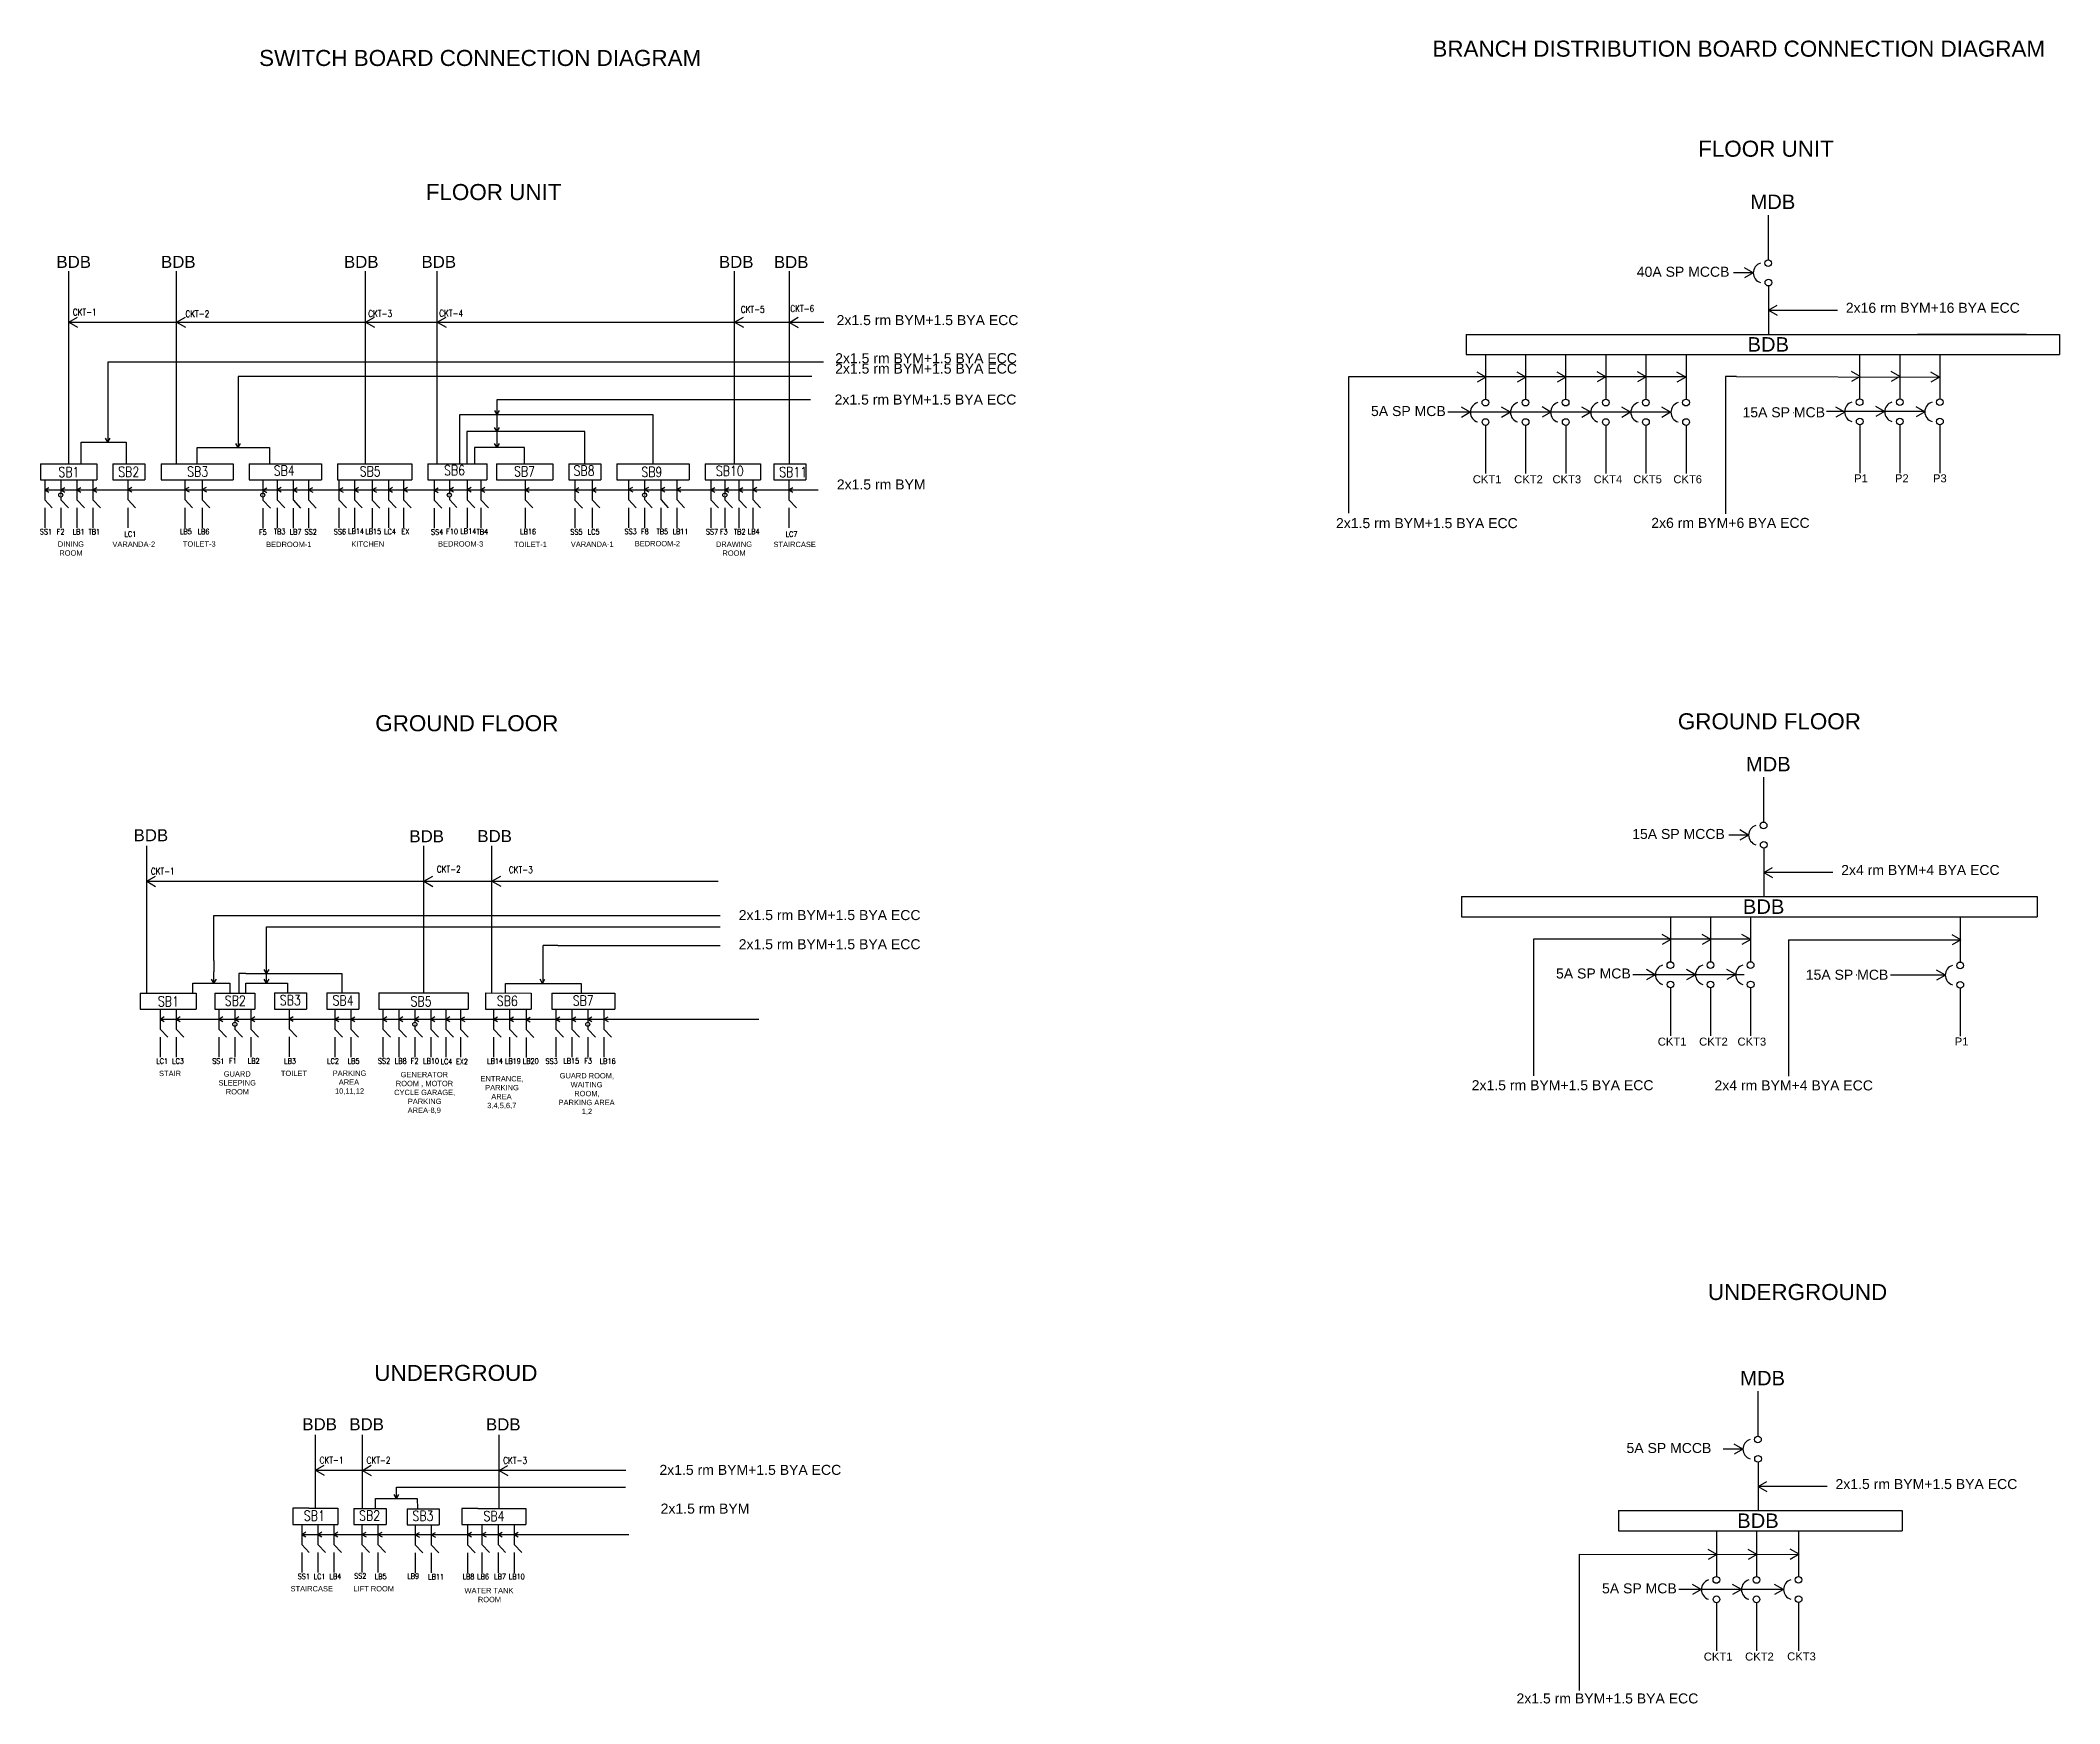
# Model space of a CAD drawing. Header units: inches. Extents: x 2973 to 9757, y 788 to 3278.
# Drawn here: x 2973 to 5993, y 788 to 3276 of the extents above; entities that cross this region are included whole.
import ezdxf

# ---------------------------------------------------------------- set-up
doc = ezdxf.new("R2010")
doc.units = ezdxf.units.IN
doc.header["$MEASUREMENT"] = 0
doc.layers.add('TEXT', color=7, linetype='Continuous')
doc.styles.add('Annotative', font='arial.ttf')
doc.styles.get("Standard").update_dxf_attribs({"font": 'simplex.shx', "width": 0.8, "height": 24})

# ---------------------------------------------------------------- blocks, each defined once
blk = doc.blocks.new('BZDB')
for p, q in [((0, 30), (0, 0)), ((0, 15), (6.1, 18.5)), ((0, 15), (6.1, 11.4)), ((0, 0), (11.4, -12)), ((0, -12), (0, -42))]:
    blk.add_line(p, q)
blk = doc.blocks.new('FDGG')
for p, q in [((0, -167), (0, 53.1)), ((0, 0), (13.1, 7.6)), ((0, 0), (13.1, -7.6))]:
    blk.add_line(p, q)
at = {"insert": (-21.8, 76.4), "char_height": 18, "attachment_point": 1, "style": 'Annotative'}
blk.add_mtext_dynamic_manual_height_columns('BDB', width=51.09, gutter_width=75, heights=[0], dxfattribs=at)
blk = doc.blocks.new('Fsg')
for p, q in [((0, -211.6), (0, 76.4)), ((0, 0), (13.1, 7.6)), ((0, 0), (13.1, -7.6))]:
    blk.add_line(p, q)
at = {"insert": (-18.4, 99.2), "char_height": 18, "attachment_point": 1, "style": 'Annotative'}
blk.add_mtext_dynamic_manual_height_columns('BDB', width=51.09, gutter_width=75, heights=[0], dxfattribs=at)
at = {"insert": (6.1, 20), "char_height": 10, "attachment_point": 1}
blk.add_mtext_dynamic_manual_height_columns('CKT-1', width=56.251, gutter_width=50, heights=[0], dxfattribs=at)
blk = doc.blocks.new('gs')
for p, q in [((0, -211.6), (0, 76.4)), ((0, 0), (13.1, 7.6)), ((0, 0), (13.1, -7.6))]:
    blk.add_line(p, q)
at = {"insert": (-23.4, 99.2), "char_height": 18, "attachment_point": 1, "style": 'Annotative'}
blk.add_mtext_dynamic_manual_height_columns('BDB', width=51.09, gutter_width=75, heights=[0], dxfattribs=at)
blk = doc.blocks.new('RG')
for p, q in [((0, 30), (0, 0)), ((0, 15.1), (6.1, 18.7)), ((0, 15.1), (6.1, 11.6)), ((0, 0), (11.4, -12)), ((0, -12), (0, -42))]:
    blk.add_line(p, q)
blk = doc.blocks.new('regulator')
blk.add_circle((0, 5), 4.98)
at = {"style": 'Annotative'}
blk.add_text('R', height=5.11, dxfattribs=at).set_placement((-2.3, 2.5))

msp = doc.modelspace()

# ---------------------------------------------------------------- linework, layer by layer
for p, q in [((5557.1, 3014.4), (5557.1, 2947.4)), ((3459.4, 2642.6), (3459.4, 2930.6)), ((3566.6, 2642.6), (3566.6, 2930.6)), ((5534.6, 2928), (5521.5, 2935.6)), ((5534.7, 2927.9), (5505.3, 2927.9)), ((5534.6, 2928), (5521.5, 2920.5)), ((5557.3, 2908.4), (5557.3, 2836.4)), ((5557.3, 2872.2), (5570.3, 2879.7)), ((5557.3, 2872.4), (5660.5, 2872.4)), ((5557.3, 2872.2), (5570.3, 2864.6)), ((3015.4, 2854.2), (4144.8, 2854.2)), ((3459.4, 2854.2), (3472.5, 2861.7)), ((3459.4, 2854.2), (3472.5, 2846.6)), ((3566.6, 2854.2), (3579.7, 2861.7)), ((3566.6, 2854.2), (3579.7, 2846.6)), ((5105.5, 2835.9), (5943.5, 2835.9)), ((5105.5, 2835.9), (5105.5, 2805.9)), ((5943.5, 2835.9), (5780.3, 2835.9)), ((5780.3, 2835.9), (5992.9, 2835.9)), ((5992.9, 2835.9), (5992.9, 2805.9)), ((3082.3, 2794.4), (3073.9, 2794.4)), ((3073.9, 2794.4), (3073.9, 2674.6)), ((4144.1, 2794.4), (3082.3, 2794.4)), ((5105.5, 2805.9), (5942.2, 2805.9)), ((5105.5, 2805.9), (5111.5, 2805.9)), ((5134.9, 2772.1), (5121.9, 2779.6)), ((5134.1, 2805.9), (5134.1, 2738.9)), ((5194.8, 2772.1), (5181.7, 2779.6)), ((5194.1, 2805.9), (5194.1, 2738.9)), ((5254.3, 2772.1), (5241.2, 2779.6)), ((5254.1, 2805.9), (5254.1, 2738.9)), ((5314.1, 2772.5), (5301, 2780.1)), ((5314.1, 2805.9), (5314.1, 2738.9)), ((5374.5, 2772.5), (5361.4, 2780.1)), ((5374.1, 2805.9), (5374.1, 2738.9)), ((5433.6, 2772.1), (5420.6, 2779.7)), ((5434.1, 2805.9), (5434.1, 2738.9)), ((5694.7, 2772.8), (5681.6, 2780.4)), ((5693.8, 2806.6), (5693.8, 2739.6)), ((5753.8, 2772.8), (5740.7, 2780.4)), ((5753.8, 2806.6), (5753.8, 2739.6)), ((5813.2, 2772.1), (5800.1, 2779.6)), ((5813.8, 2806.6), (5813.8, 2739.6)), ((5942.2, 2805.9), (5992.9, 2805.9)), ((4126.7, 2773.2), (3268.7, 2773.2)), ((3268.7, 2773.2), (3268.7, 2666.6)), ((5434.1, 2772.4), (4929.1, 2772.4)), ((4929.1, 2772.4), (4929.1, 2568.4)), ((5134.9, 2772.1), (5121.9, 2764.5)), ((5194.8, 2772.1), (5181.7, 2764.5)), ((5254.3, 2772.1), (5241.2, 2764.5)), ((5314.1, 2772.5), (5301, 2765)), ((5374.5, 2772.5), (5361.4, 2765)), ((5433.6, 2772.1), (5420.6, 2764.6)), ((5509.4, 2773.1), (5493, 2773.1)), ((5493, 2773.1), (5493, 2771.8)), ((5493, 2771.8), (5493, 2567.8)), ((5509.4, 2773.1), (5813.2, 2772.1)), ((5694.7, 2772.8), (5681.6, 2765.3)), ((5753.8, 2772.8), (5740.7, 2765.3)), ((5813.2, 2772.1), (5800.1, 2764.5)), ((3656.2, 2715.9), (3652.6, 2722)), ((3656.2, 2714.6), (3656.2, 2738.6)), ((3656.2, 2738.6), (4103.7, 2738.6)), ((3656.2, 2715.9), (3659.7, 2722)), ((4103.7, 2738.6), (4124.9, 2738.6)), ((5411.6, 2719.4), (5078, 2719.4)), ((5111.3, 2719.4), (5098.2, 2727)), ((5111.3, 2719.4), (5098.2, 2711.9)), ((5171.4, 2719.4), (5158.4, 2727)), ((5171.4, 2719.4), (5158.4, 2711.9)), ((5231.9, 2719.8), (5218.8, 2727.4)), ((5231.9, 2719.8), (5218.8, 2712.3)), ((5291.6, 2719.5), (5278.5, 2727.1)), ((5291.6, 2719.5), (5278.5, 2711.9)), ((5351.3, 2719.5), (5338.2, 2727.1)), ((5351.3, 2719.5), (5338.2, 2711.9)), ((5411, 2719.5), (5397.9, 2727.1)), ((5411, 2719.5), (5397.9, 2711.9)), ((5534.9, 2719.2), (5534.3, 2718.8)), ((5594.8, 2718.8), (5594.2, 2718.8)), ((5790.8, 2720.4), (5644.4, 2720.4)), ((5671.5, 2719.8), (5658.4, 2727.3)), ((5671.5, 2719.8), (5658.4, 2712.2)), ((5671.7, 2720), (5671.1, 2720)), ((5731.2, 2720.6), (5718.1, 2728.1)), ((5731.2, 2720.6), (5718.1, 2713)), ((5731.4, 2720.8), (5730.7, 2720.8)), ((5791.2, 2720.2), (5778.1, 2727.7)), ((5791.2, 2720.2), (5778.1, 2712.6)), ((5791.4, 2720.4), (5790.8, 2720.4)), ((3600.3, 2642.6), (3600.3, 2715.9)), ((3600.3, 2715.9), (3888.8, 2715.9)), ((3787.2, 2690.6), (3610.7, 2690.6)), ((3610.7, 2690.6), (3610.7, 2642.6)), ((3655.9, 2690.6), (3652.3, 2696.7)), ((3655.9, 2690.6), (3659.4, 2696.7)), ((3656.2, 2690.6), (3656.2, 2714.6)), ((3656.2, 2666.6), (3656.2, 2690.6)), ((3787.2, 2642.6), (3787.2, 2690.6)), ((3888.8, 2715.9), (3888.8, 2642.6)), ((5134.2, 2699.9), (5134.2, 2627.9)), ((5194.2, 2699.9), (5194.2, 2627.9)), ((5254.2, 2699.9), (5254.2, 2627.9)), ((5314.2, 2699.9), (5314.2, 2627.9)), ((5374.2, 2699.9), (5374.2, 2627.9)), ((5434.2, 2699.9), (5434.2, 2627.9)), ((5693.9, 2700.6), (5693.9, 2628.6)), ((5753.9, 2700.6), (5753.9, 2628.6)), ((5813.9, 2700.6), (5813.9, 2628.6)), ((3034.1, 2642.6), (3034.1, 2674.6)), ((3034.1, 2674.6), (3101.2, 2674.6)), ((3074, 2674.6), (3070.4, 2680.8)), ((3074, 2674.6), (3077.5, 2680.8)), ((3101.2, 2674.6), (3101.2, 2674.6)), ((3101.2, 2674.6), (3101.2, 2642.6)), ((3207.4, 2642.6), (3207.4, 2666.6)), ((3207.4, 2666.6), (3303, 2666.6)), ((3268.7, 2666.6), (3265.2, 2672.7)), ((3268.7, 2666.6), (3272.3, 2672.7)), ((3303, 2666.6), (3315.6, 2666.6)), ((3315.6, 2666.6), (3315.6, 2642.6)), ((3697.2, 2666.6), (3622.2, 2666.6)), ((3622.2, 2666.6), (3622.2, 2642.6)), ((3655.9, 2666.6), (3652.3, 2672.7)), ((3655.9, 2666.6), (3659.4, 2672.7)), ((3697.2, 2642.6), (3697.2, 2666.6)), ((2973.4, 2642.6), (3057.4, 2642.6)), ((2973.4, 2642.6), (2973.4, 2618.6)), ((3057.4, 2642.6), (3057.4, 2618.6)), ((3081.4, 2642.6), (3129.4, 2642.6)), ((3081.4, 2642.6), (3081.4, 2618.6)), ((3129.4, 2642.6), (3129.4, 2618.6)), ((3153.4, 2642.6), (3261.4, 2642.6)), ((3153.4, 2642.6), (3153.4, 2618.6)), ((3261.4, 2642.6), (3261.4, 2618.6)), ((3285.4, 2642.6), (3393.4, 2642.6)), ((3285.4, 2642.6), (3285.4, 2618.6)), ((3393.4, 2642.6), (3393.4, 2618.6)), ((3417.4, 2642.6), (3501.4, 2642.6)), ((3417.4, 2642.6), (3417.4, 2618.6)), ((3501.4, 2642.6), (3528.3, 2642.6)), ((3528.3, 2642.6), (3528.3, 2618.6)), ((3552.3, 2642.6), (3600.3, 2642.6)), ((3552.3, 2642.6), (3552.3, 2618.6)), ((3600.3, 2642.6), (3641, 2642.6)), ((3640.9, 2642.6), (3640.9, 2618.6)), ((3655.2, 2642.6), (3739.2, 2642.6)), ((3655.2, 2642.6), (3655.2, 2618.6)), ((3739.2, 2642.6), (3739.2, 2618.6)), ((3763.2, 2642.6), (3811.2, 2642.6)), ((3763.2, 2642.6), (3763.2, 2618.6)), ((3811.2, 2642.6), (3811.2, 2618.6)), ((3835.2, 2642.6), (3943.2, 2642.6)), ((3835.2, 2642.6), (3835.2, 2618.6)), ((3943.2, 2642.6), (3943.2, 2618.6)), ((3967.2, 2642.6), (4050.1, 2642.6)), ((3967.2, 2642.6), (3967.2, 2618.6)), ((4050.1, 2642.6), (4050.1, 2618.6)), ((4070, 2642.3), (4118, 2642.3)), ((4070, 2642.3), (4070, 2618.3)), ((4118, 2642.3), (4118, 2618.3)), ((2973.4, 2618.6), (3057.4, 2618.6)), ((2979.4, 2618.6), (2979.4, 2588.6)), ((2979.4, 2603.7), (2985.5, 2607.2)), ((2979.4, 2603.7), (2985.5, 2600.2)), ((2979.4, 2603.7), (4136.1, 2603.7)), ((3003.4, 2618.6), (3003.4, 2598.7)), ((3003.4, 2603.7), (3009.5, 2607.2)), ((3003.4, 2603.7), (3009.5, 2600.2)), ((3027.4, 2618.6), (3027.4, 2588.6)), ((3027.4, 2603.7), (3033.5, 2607.2)), ((3027.4, 2603.7), (3033.5, 2600.2)), ((3051.4, 2618.6), (3051.4, 2588.6)), ((3051.4, 2603.7), (3057.5, 2607.2)), ((3051.4, 2603.7), (3057.5, 2600.2)), ((3081.4, 2618.6), (3129.4, 2618.6)), ((3103.6, 2618.7), (3103.6, 2588.7)), ((3103.6, 2603.9), (3109.7, 2607.5)), ((3103.6, 2603.9), (3109.7, 2600.4)), ((3153.4, 2618.6), (3261.4, 2618.6)), ((3189.2, 2618.8), (3189.2, 2588.8)), ((3189.2, 2604), (3195.3, 2607.5)), ((3189.2, 2604), (3195.3, 2600.4)), ((3215, 2618.7), (3215, 2588.7)), ((3215, 2603.9), (3221.2, 2607.4)), ((3215, 2603.9), (3221.2, 2600.3)), ((3285.4, 2618.6), (3393.4, 2618.6)), ((3305.6, 2617.9), (3305.6, 2598.7)), ((3305.6, 2603), (3311.7, 2606.6)), ((3305.6, 2603), (3311.7, 2599.5)), ((3327.1, 2618.7), (3327.1, 2588.7)), ((3327.1, 2603.8), (3333.2, 2607.4)), ((3327.1, 2603.8), (3333.2, 2600.3)), ((3350.8, 2618.3), (3350.8, 2588.3)), ((3350.8, 2603.4), (3357, 2606.9)), ((3350.8, 2603.4), (3357, 2599.8)), ((3374, 2618.3), (3374, 2588.3)), ((3374, 2603.4), (3380.2, 2607)), ((3374, 2603.4), (3380.2, 2599.9)), ((3417.4, 2618.6), (3501.4, 2618.6)), ((3419.4, 2618.6), (3419.4, 2588.6)), ((3419.4, 2603.7), (3425.6, 2607.2)), ((3419.4, 2603.7), (3425.6, 2600.2)), ((3501.4, 2618.6), (3528.3, 2618.6)), ((3552.3, 2618.6), (3600.3, 2618.6)), ((3561.8, 2618.1), (3561.8, 2588.1)), ((3561.8, 2603.1), (3568, 2606.6)), ((3561.8, 2603.1), (3568, 2599.5)), ((3584.6, 2619.1), (3584.6, 2598.7)), ((3584.6, 2604), (3590.7, 2607.6)), ((3584.6, 2604), (3590.7, 2600.5)), ((3600.3, 2618.6), (3640.9, 2618.6)), ((3611.3, 2618.7), (3611.3, 2588.7)), ((3611.3, 2603.9), (3617.4, 2607.4)), ((3611.3, 2603.9), (3617.4, 2600.3)), ((3631.8, 2618.5), (3631.8, 2588.5)), ((3631.8, 2603.7), (3637.9, 2607.3)), ((3631.8, 2603.7), (3637.9, 2600.2)), ((3655.2, 2618.6), (3739.2, 2618.6)), ((3697.9, 2618.7), (3697.9, 2588.7)), ((3697.9, 2603.7), (3704, 2607.2)), ((3697.9, 2603.7), (3704, 2600.2)), ((3763.2, 2618.6), (3811.2, 2618.6)), ((3772.3, 2618.2), (3772.3, 2588.2)), ((3772.3, 2603.2), (3778.5, 2606.8)), ((3772.3, 2603.2), (3778.5, 2599.7)), ((3798.3, 2618.4), (3798.3, 2588.4)), ((3798.3, 2603.4), (3804.4, 2606.9)), ((3798.3, 2603.4), (3804.4, 2599.8)), ((3835.2, 2618.6), (3943.2, 2618.6)), ((3852.7, 2618.8), (3852.7, 2588.8)), ((3852.7, 2603.8), (3858.9, 2607.4)), ((3852.7, 2603.8), (3858.9, 2600.3)), ((3876.7, 2618.8), (3876.7, 2598.7)), ((3876.7, 2603.8), (3882.9, 2607.4)), ((3876.7, 2603.8), (3882.9, 2600.3)), ((3900.7, 2618.8), (3900.7, 2588.8)), ((3900.7, 2603.8), (3906.9, 2607.4)), ((3900.7, 2603.8), (3906.9, 2600.3)), ((3924.7, 2618.8), (3924.7, 2588.8)), ((3924.7, 2603.8), (3930.9, 2607.4)), ((3924.7, 2603.8), (3930.9, 2600.3)), ((3967.2, 2618.6), (4050.1, 2618.6)), ((3975.7, 2618.6), (3975.7, 2588.6)), ((3975.7, 2603.5), (3981.8, 2607.1)), ((3975.7, 2603.5), (3981.8, 2600)), ((3996.6, 2618.6), (3996.6, 2598.7)), ((3996.6, 2603.6), (4002.7, 2607.2)), ((3996.6, 2603.6), (4002.7, 2600.1)), ((4017.6, 2618.6), (4017.6, 2588.6)), ((4017.6, 2603.6), (4023.7, 2607.2)), ((4017.6, 2603.6), (4023.7, 2600.1)), ((4038.4, 2618.8), (4038.4, 2588.8)), ((4038.4, 2603.8), (4044.6, 2607.4)), ((4038.4, 2603.8), (4044.6, 2600.3)), ((4070, 2618.3), (4118, 2618.3)), ((4092.2, 2618.5), (4092.2, 2588.5)), ((4092.2, 2603.7), (4098.3, 2607.2)), ((4092.2, 2603.7), (4098.3, 2600.1)), ((2979.4, 2588.6), (2990.8, 2576.6)), ((2979.4, 2576.6), (2979.4, 2546.6)), ((3003.4, 2592.7), (3003.4, 2588.6)), ((3003.4, 2588.6), (3014.8, 2576.6)), ((3003.4, 2576.6), (3003.4, 2546.6)), ((3027.4, 2588.6), (3038.8, 2576.6)), ((3027.4, 2576.6), (3027.4, 2546.6)), ((3051.4, 2588.6), (3062.8, 2576.6)), ((3051.4, 2576.6), (3051.4, 2546.6)), ((3103.6, 2588.8), (3115, 2576.8)), ((3103.6, 2576.8), (3103.6, 2546.8)), ((3189.2, 2588.8), (3200.6, 2576.8)), ((3189.2, 2576.8), (3189.2, 2546.8)), ((3215, 2588.7), (3226.5, 2576.7)), ((3215, 2576.7), (3215, 2546.7)), ((3305.6, 2592.7), (3305.6, 2587.9)), ((3305.6, 2587.9), (3317, 2575.9)), ((3305.6, 2575.9), (3305.6, 2545.9)), ((3327.1, 2588.7), (3338.5, 2576.7)), ((3327.1, 2576.7), (3327.1, 2546.7)), ((3350.8, 2588.3), (3362.2, 2576.3)), ((3350.8, 2576.3), (3350.8, 2546.3)), ((3374, 2588.3), (3385.5, 2576.3)), ((3374, 2576.3), (3374, 2546.3)), ((3419.4, 2588.6), (3430.9, 2576.6)), ((3419.4, 2576.6), (3419.4, 2546.6)), ((3561.8, 2588.1), (3573.3, 2576.1)), ((3561.8, 2576.1), (3561.8, 2546.1)), ((3584.6, 2592.7), (3584.6, 2589.1)), ((3584.6, 2589.1), (3596, 2577.1)), ((3584.6, 2577.1), (3584.6, 2547.1)), ((3611.3, 2588.7), (3622.7, 2576.7)), ((3611.3, 2576.7), (3611.3, 2546.7)), ((3631.8, 2588.6), (3643.2, 2576.6)), ((3631.8, 2576.6), (3631.8, 2546.6)), ((3697.9, 2588.7), (3709.3, 2576.7)), ((3697.9, 2576.7), (3697.9, 2546.7)), ((3772.3, 2588.2), (3783.7, 2576.2)), ((3772.3, 2576.2), (3772.3, 2546.2)), ((3798.3, 2588.4), (3809.7, 2576.4)), ((3798.3, 2576.4), (3798.3, 2546.4)), ((3852.7, 2588.8), (3864.1, 2576.8)), ((3852.7, 2576.8), (3852.7, 2546.8)), ((3876.7, 2592.7), (3876.7, 2588.8)), ((3876.7, 2588.8), (3888.1, 2576.8)), ((3876.7, 2576.8), (3876.7, 2546.8)), ((3900.7, 2588.8), (3912.1, 2576.8)), ((3900.7, 2576.8), (3900.7, 2546.8)), ((3924.7, 2588.8), (3936.1, 2576.8)), ((3924.7, 2576.8), (3924.7, 2546.8)), ((3975.7, 2588.6), (3987.1, 2576.6)), ((3975.7, 2576.6), (3975.7, 2546.6)), ((3996.6, 2592.7), (3996.6, 2588.6)), ((3996.6, 2588.6), (4008, 2576.6)), ((3996.6, 2576.6), (3996.6, 2546.6)), ((4017.6, 2588.6), (4029, 2576.6)), ((4017.6, 2576.6), (4017.6, 2546.6)), ((4038.4, 2588.8), (4049.8, 2576.8)), ((4038.4, 2576.8), (4038.4, 2546.8)), ((4092.2, 2588.5), (4103.6, 2576.5)), ((4092.2, 2576.5), (4092.2, 2546.5)), ((5550.2, 2173.7), (5550.2, 2106.7)), ((5527.7, 2087.2), (5498.4, 2087.2)), ((5527.6, 2087.3), (5514.5, 2094.9)), ((5527.6, 2087.3), (5514.5, 2079.7)), ((3132.1, 1851), (3132.1, 2071.2)), ((5550.3, 2067.7), (5550.3, 1995.7)), ((3132.1, 2018.1), (3145.2, 2025.6)), ((5550.3, 2031.5), (5563.4, 2039)), ((5550.3, 2031.7), (5653.6, 2031.7)), ((5550.3, 2031.5), (5563.4, 2023.9)), ((3132.1, 2018.1), (3145.2, 2010.5)), ((3132.1, 2018.1), (3986.5, 2018.1)), ((5098.5, 1995.2), (5936.5, 1995.2)), ((5098.5, 1995.2), (5098.5, 1965.2)), ((5936.5, 1995.2), (5959.2, 1995.2)), ((5959.2, 1995.2), (5959.2, 1965.2)), ((3232.5, 1899.9), (3232.5, 1966.8)), ((3232.5, 1966.8), (3989.6, 1966.8)), ((5098.5, 1965.2), (5959.2, 1965.2)), ((5098.5, 1965.2), (5104.5, 1965.2)), ((5410.7, 1964.9), (5410.7, 1897.9)), ((5470.7, 1964.9), (5470.7, 1897.9)), ((5530.7, 1964.9), (5530.7, 1897.9)), ((5844.2, 1964.4), (5844.2, 1897.4)), ((3311.4, 1865.7), (3311.4, 1949.9)), ((3311.4, 1949.9), (3989.6, 1949.9)), ((5411.6, 1931.1), (5398.5, 1938.6)), ((5471.4, 1931.1), (5458.4, 1938.6)), ((5530.9, 1931.1), (5517.8, 1938.6)), ((5845.2, 1930.7), (5832.1, 1938.3)), ((3724.7, 1917.5), (3724.7, 1922.1)), ((3725, 1922.1), (3724.7, 1922.1)), ((3724.7, 1865.5), (3724.7, 1917.5)), ((3747, 1922.1), (3725, 1922.1)), ((3747, 1922.1), (3989.6, 1922.3)), ((5530.7, 1931.4), (5205.8, 1931.4)), ((5205.8, 1931.4), (5205.8, 1727.4)), ((5411.6, 1931.1), (5398.5, 1923.5)), ((5471.4, 1931.1), (5458.4, 1923.5)), ((5530.9, 1931.1), (5517.8, 1923.5)), ((5587.6, 1930.6), (5845.2, 1930.7)), ((5587.6, 1930.6), (5587.6, 1726.6)), ((5845.2, 1930.7), (5832.1, 1923.1)), ((3232.5, 1899.9), (3232.5, 1882.8)), ((3232.5, 1865.7), (3232.5, 1882.8)), ((3280, 1880.3), (3269.7, 1880.3)), ((3269.7, 1880.3), (3269.7, 1851)), ((3280, 1880.3), (3342.5, 1880.3)), ((3311.4, 1880.3), (3307.8, 1886.4)), ((3311.4, 1880.3), (3314.9, 1886.4)), ((3342.5, 1880.3), (3353, 1880.3)), ((3353, 1880.3), (3423.6, 1880.3)), ((3423.6, 1880.3), (3423.6, 1851.1)), ((5521.1, 1878.4), (5354.7, 1878.4)), ((5387.9, 1878.4), (5374.8, 1886)), ((5387.9, 1878.4), (5374.8, 1870.9)), ((5448.1, 1878.4), (5435, 1886)), ((5448.1, 1878.4), (5435, 1870.9)), ((5508.5, 1878.8), (5495.4, 1886.4)), ((5508.5, 1878.8), (5495.4, 1871.3)), ((5629.5, 1878), (5628.9, 1877.6)), ((5689.4, 1877.6), (5688.8, 1877.6)), ((5821.5, 1877.9), (5740, 1877.9)), ((5822, 1877.7), (5808.9, 1885.2)), ((5822, 1877.7), (5808.9, 1870.1)), ((5822.2, 1877.9), (5821.5, 1877.9)), ((3122.1, 1851), (3206.1, 1851)), ((3122.1, 1851), (3122.1, 1827)), ((3201.2, 1851), (3201.2, 1865.7)), ((3201.2, 1865.7), (3256.2, 1865.7)), ((3206.1, 1851), (3206.1, 1827)), ((3232.6, 1865.7), (3229.1, 1871.8)), ((3232.6, 1865.7), (3236.2, 1871.8)), ((3233.8, 1851), (3293.8, 1851)), ((3233.8, 1851), (3233.8, 1827)), ((3256.2, 1865.7), (3256.3, 1851)), ((3280, 1851), (3280, 1865.7)), ((3280, 1865.7), (3342.5, 1865.7)), ((3293.8, 1851), (3293.8, 1827)), ((3311.4, 1865.7), (3307.8, 1871.8)), ((3311.4, 1865.7), (3314.9, 1871.8)), ((3323.2, 1851.1), (3371.2, 1851.1)), ((3323.2, 1851.1), (3323.2, 1827.1)), ((3342.5, 1865.7), (3342.5, 1851)), ((3371.2, 1851.1), (3371.2, 1827.1)), ((3401.4, 1851.1), (3449.4, 1851.1)), ((3401.4, 1851.1), (3401.4, 1827.1)), ((3449.4, 1851.1), (3449.4, 1827.1)), ((3479, 1851.1), (3563, 1851.1)), ((3479, 1851.1), (3479, 1827.1)), ((3563, 1851.1), (3581.4, 1851.1)), ((3581.4, 1851.1), (3589.6, 1851.1)), ((3589.6, 1851.1), (3613, 1851.1)), ((3613, 1851.1), (3613, 1827.1)), ((3638.5, 1851.1), (3706.9, 1850.9)), ((3638.5, 1851.1), (3638.5, 1827.1)), ((3668.8, 1851.1), (3668.8, 1865.5)), ((3668.8, 1865.5), (3781.8, 1865.4)), ((3706.9, 1850.9), (3706.9, 1826.9)), ((3724.1, 1865.5), (3720.6, 1871.7)), ((3724.1, 1865.5), (3727.6, 1871.7)), ((3737.7, 1850.9), (3737.7, 1826.9)), ((3737.7, 1850.9), (3832, 1850.9)), ((3781.8, 1865.4), (3781.8, 1850.9)), ((3832, 1850.9), (3832, 1826.9)), ((5410.8, 1858.9), (5410.8, 1786.9)), ((5470.8, 1858.9), (5470.8, 1786.9)), ((5530.8, 1858.9), (5530.8, 1786.9)), ((5844.3, 1858.4), (5844.3, 1786.4)), ((3122.1, 1827), (3206.1, 1827)), ((3152.1, 1827), (3152.1, 1797)), ((3152.1, 1812.2), (3158.2, 1815.7)), ((3152.1, 1812.2), (3158.2, 1808.6)), ((3152.1, 1812.2), (4047.4, 1812.2)), ((3176.1, 1827), (3176.1, 1797)), ((3176.1, 1812.2), (3182.2, 1815.7)), ((3176.1, 1812.2), (3182.2, 1808.6)), ((3233.8, 1827), (3293.8, 1827)), ((3239.8, 1827), (3239.8, 1797)), ((3239.8, 1812.2), (3245.9, 1815.7)), ((3239.8, 1812.2), (3245.9, 1808.6)), ((3263.8, 1827), (3263.8, 1807.3)), ((3263.8, 1812.2), (3269.9, 1815.7)), ((3263.8, 1812.2), (3269.9, 1808.6)), ((3287.8, 1827), (3287.8, 1797)), ((3287.8, 1812.2), (3293.9, 1815.7)), ((3287.8, 1812.2), (3293.9, 1808.6)), ((3323.2, 1827.1), (3371.2, 1827.1)), ((3401.4, 1827.1), (3449.4, 1827.1)), ((3413.4, 1827.1), (3413.4, 1797.1)), ((3413.4, 1812), (3419.5, 1815.6)), ((3413.4, 1812), (3419.5, 1808.5)), ((3437.4, 1827.1), (3437.4, 1797.1)), ((3437.4, 1812), (3443.5, 1815.6)), ((3437.4, 1812), (3443.5, 1808.5)), ((3479, 1827.1), (3563, 1827.1)), ((3485, 1827.1), (3485, 1797.1)), ((3485, 1812.2), (3491.1, 1815.8)), ((3485, 1812.2), (3491.1, 1808.7)), ((3509, 1827.1), (3509, 1797.1)), ((3509, 1812.2), (3515.1, 1815.8)), ((3509, 1812.2), (3515.1, 1808.7)), ((3533, 1827.1), (3533, 1807.3)), ((3533, 1812.2), (3539.1, 1815.8)), ((3533, 1812.2), (3539.1, 1808.7)), ((3557, 1827.1), (3557, 1797.1)), ((3557, 1812.2), (3563.1, 1815.8)), ((3557, 1812.2), (3563.1, 1808.7)), ((3563, 1827.1), (3581.4, 1827.1)), ((3581.4, 1827.1), (3589.6, 1827.1)), ((3589.6, 1827.1), (3613, 1827.1)), ((3638.5, 1827.1), (3706.9, 1826.9)), ((3650.5, 1827.1), (3650.5, 1797.1)), ((3650.5, 1812), (3656.6, 1815.6)), ((3650.5, 1812), (3656.6, 1808.5)), ((3674.5, 1827.1), (3674.5, 1797.1)), ((3674.5, 1812), (3680.6, 1815.6)), ((3674.5, 1812), (3680.6, 1808.5)), ((3737.7, 1826.9), (3832, 1826.9)), ((3743.7, 1826.9), (3743.7, 1796.9)), ((3743.7, 1811.8), (3749.9, 1815.4)), ((3767.7, 1826.9), (3767.7, 1796.9)), ((3767.7, 1811.8), (3773.9, 1815.4)), ((3791.7, 1826.9), (3791.7, 1807.3)), ((3791.7, 1811.8), (3797.9, 1815.4)), ((3815.7, 1826.9), (3815.7, 1796.9)), ((3815.7, 1811.8), (3821.9, 1815.4)), ((3152.1, 1797), (3163.5, 1785)), ((3152.1, 1785), (3152.1, 1755)), ((3176.1, 1797), (3187.5, 1785)), ((3176.1, 1785), (3176.1, 1755)), ((3239.8, 1797), (3251.2, 1785)), ((3239.8, 1785), (3239.8, 1755)), ((3263.8, 1801.3), (3263.8, 1797)), ((3263.8, 1797), (3275.2, 1785)), ((3263.8, 1785), (3263.8, 1755)), ((3287.8, 1797), (3299.2, 1785)), ((3287.8, 1785), (3287.8, 1755)), ((3413.4, 1797.1), (3424.8, 1785.1)), ((3413.4, 1785.1), (3413.4, 1755.1)), ((3437.4, 1797.1), (3448.8, 1785.1)), ((3437.4, 1785.1), (3437.4, 1755.1)), ((3485, 1797.1), (3496.4, 1785.1)), ((3485, 1785.1), (3485, 1755.1)), ((3509, 1797.1), (3520.4, 1785.1)), ((3509, 1785.1), (3509, 1755.1)), ((3533, 1801.3), (3533, 1797.1)), ((3533, 1797.1), (3544.4, 1785.1)), ((3533, 1785.1), (3533, 1755.1)), ((3557, 1797.1), (3568.4, 1785.1)), ((3557, 1785.1), (3557, 1755.1)), ((3650.5, 1797.1), (3661.9, 1785.1)), ((3650.5, 1785.1), (3650.5, 1755.1)), ((3674.5, 1797.1), (3685.9, 1785.1)), ((3674.5, 1785.1), (3674.5, 1755.1)), ((3743.7, 1811.8), (3749.9, 1808.3)), ((3743.7, 1796.9), (3755.2, 1784.9)), ((3743.7, 1784.9), (3743.7, 1754.9)), ((3767.7, 1811.8), (3773.9, 1808.3)), ((3767.7, 1796.9), (3779.2, 1784.9)), ((3767.7, 1784.9), (3767.7, 1754.9)), ((3791.7, 1811.8), (3797.9, 1808.3)), ((3791.7, 1801.3), (3791.7, 1796.9)), ((3791.7, 1796.9), (3803.2, 1784.9)), ((3791.7, 1784.9), (3791.7, 1754.9)), ((3815.7, 1811.8), (3821.9, 1808.3)), ((3815.7, 1796.9), (3827.2, 1784.9)), ((3815.7, 1784.9), (3815.7, 1754.9)), ((5541.7, 1255.5), (5541.7, 1188.5)), ((3384.5, 1080.5), (3384.5, 1190.5)), ((3454.8, 1080.3), (3454.8, 1190.4)), ((3659, 1080.2), (3659, 1190.2)), ((5519.2, 1169), (5489.9, 1169)), ((5519.1, 1169.1), (5506, 1176.6)), ((5519.1, 1169.1), (5506, 1161.5)), ((5541.8, 1149.5), (5541.8, 1077.5)), ((3384.5, 1137.4), (3397.6, 1145)), ((3384.5, 1137.4), (3397.6, 1129.9)), ((3384.5, 1137.4), (3848.4, 1137.4)), ((3454.8, 1137.3), (3467.9, 1144.9)), ((3454.8, 1137.3), (3467.9, 1129.7)), ((3659, 1137.1), (3672.1, 1144.7)), ((3659, 1137.1), (3672.1, 1129.5)), ((5541.8, 1113.2), (5554.9, 1120.8)), ((3474.2, 1080.3), (3474.2, 1095)), ((3474.2, 1095), (3536.7, 1095)), ((3505.6, 1095), (3502.1, 1101.1)), ((3505.5, 1095), (3505.5, 1112.1)), ((3505.5, 1112.1), (3848.1, 1112.1)), ((3505.6, 1095), (3509.2, 1101.1)), ((3536.7, 1095), (3536.8, 1080.3)), ((5541.8, 1113.5), (5645.1, 1113.5)), ((5541.8, 1113.2), (5554.9, 1105.7)), ((3350.5, 1080.5), (3350.5, 1056.5)), ((3374.5, 1080.5), (3350.5, 1080.5)), ((3374.5, 1080.5), (3417.8, 1080.5)), ((3417.8, 1080.5), (3417.8, 1056.5)), ((3441.9, 1080.3), (3489.9, 1080.3)), ((3441.9, 1080.3), (3441.9, 1056.3)), ((3489.9, 1080.3), (3489.9, 1056.3)), ((3521.6, 1079.9), (3569.6, 1079.9)), ((3521.6, 1079.9), (3521.6, 1055.9)), ((3569.6, 1079.9), (3569.6, 1055.9)), ((3603.4, 1080.2), (3603.4, 1056.2)), ((3627.4, 1080.2), (3603.4, 1080.2)), ((3627.4, 1080.2), (3699.2, 1080.2)), ((3699.2, 1080.2), (3699.2, 1056.2)), ((5333.2, 1077), (5757.6, 1077)), ((5333.2, 1077), (5333.2, 1047)), ((5757.6, 1077), (5757.6, 1047)), ((3350.5, 1056.5), (3374.5, 1056.5)), ((3363.8, 1056.5), (3363.8, 1026.5)), ((3363.8, 1041.6), (3369.9, 1045.1)), ((3363.8, 1041.6), (3369.9, 1038)), ((3363.8, 1041.6), (3750.3, 1041.6)), ((3374.5, 1056.5), (3417.8, 1056.5)), ((3387.8, 1056.5), (3387.8, 1026.5)), ((3387.8, 1041.6), (3393.9, 1045.1)), ((3387.8, 1041.6), (3393.9, 1038)), ((3411.8, 1056.5), (3411.8, 1026.5)), ((3411.8, 1041.6), (3417.9, 1045.1)), ((3411.8, 1041.6), (3417.9, 1038)), ((3441.9, 1056.3), (3489.9, 1056.3)), ((3453.9, 1056.3), (3453.9, 1026.3)), ((3453.9, 1041.3), (3460.1, 1044.9)), ((3453.9, 1041.3), (3460.1, 1037.8)), ((3477.9, 1056.3), (3477.9, 1026.3)), ((3477.9, 1041.3), (3484.1, 1044.9)), ((3477.9, 1041.3), (3484.1, 1037.8)), ((3521.6, 1055.9), (3569.6, 1055.9)), ((3533.6, 1055.9), (3533.6, 1025.9)), ((3533.6, 1040.9), (3539.8, 1044.4)), ((3533.6, 1040.9), (3539.8, 1037.3)), ((3557.6, 1055.9), (3557.6, 1025.9)), ((3557.6, 1040.9), (3563.8, 1044.4)), ((3557.6, 1040.9), (3563.8, 1037.3)), ((3603.4, 1056.2), (3627.4, 1056.2)), ((3611.6, 1056.1), (3611.6, 1026.1)), ((3611.6, 1041.2), (3617.8, 1044.8)), ((3611.6, 1041.2), (3617.8, 1037.7)), ((3627.4, 1056.2), (3699.2, 1056.2)), ((3633.4, 1056.2), (3633.4, 1026.2)), ((3633.4, 1041.3), (3639.6, 1044.8)), ((3633.4, 1041.3), (3639.6, 1037.7)), ((3657.4, 1056.2), (3657.4, 1026.2)), ((3657.4, 1041.3), (3663.6, 1044.8)), ((3657.4, 1041.3), (3663.6, 1037.7)), ((3681.4, 1056.2), (3681.4, 1026.2)), ((3681.4, 1041.3), (3687.6, 1044.8)), ((3681.4, 1041.3), (3687.6, 1037.7)), ((3750.3, 1041.6), (3853.1, 1041.6)), ((5333.2, 1047), (5757.6, 1047)), ((5479.5, 1045.4), (5479.5, 978.4)), ((5539.5, 1045.4), (5539.5, 978.4)), ((5602.4, 1045.6), (5602.4, 978.6)), ((3363.8, 1026.5), (3375.2, 1014.5)), ((3363.8, 1014.5), (3363.8, 984.5)), ((3387.8, 1026.5), (3399.2, 1014.5)), ((3387.8, 1014.5), (3387.8, 984.5)), ((3411.8, 1026.5), (3423.2, 1014.5)), ((3411.8, 1014.5), (3411.8, 984.5)), ((3453.9, 1026.3), (3465.3, 1014.3)), ((3453.9, 1014.3), (3453.9, 984.3)), ((3477.9, 1026.3), (3489.3, 1014.3)), ((3477.9, 1014.3), (3477.9, 984.3)), ((3533.6, 1025.9), (3545, 1013.9)), ((3533.6, 1013.9), (3533.6, 983.9)), ((3557.6, 1025.9), (3569, 1013.9)), ((3557.6, 1013.9), (3557.6, 983.9)), ((3611.6, 1026.1), (3623, 1014.1)), ((3611.6, 1014.1), (3611.6, 984.1)), ((3633.4, 1026.2), (3644.8, 1014.2)), ((3633.4, 1014.2), (3633.4, 984.2)), ((3657.4, 1026.2), (3668.8, 1014.2)), ((3657.4, 1014.2), (3657.4, 984.2)), ((3681.4, 1026.2), (3692.8, 1014.2)), ((3681.4, 1014.2), (3681.4, 984.2)), ((5274.5, 1011.9), (5274.5, 807.9)), ((5274.5, 1011.9), (5602.4, 1011.3)), ((5480.4, 1011.6), (5467.3, 1019.1)), ((5480.4, 1011.6), (5467.3, 1004)), ((5540.2, 1011.6), (5527.1, 1019.1)), ((5540.2, 1011.6), (5527.1, 1004)), ((5603.2, 1011.8), (5590.1, 1019.3)), ((5603.2, 1011.8), (5590.1, 1004.2)), ((5456.7, 958.9), (5443.6, 966.5)), ((5516.9, 958.9), (5503.8, 966.5)), ((5579.8, 959.1), (5566.7, 966.7)), ((5579.9, 959.1), (5423.2, 959.1)), ((5456.7, 958.9), (5443.6, 951.4)), ((5479.6, 939.4), (5479.6, 867.4)), ((5516.9, 958.9), (5503.8, 951.4)), ((5539.6, 939.4), (5539.6, 867.4)), ((5579.8, 959.1), (5566.7, 951.6)), ((5602.5, 939.6), (5602.5, 867.6))]:
    msp.add_line(p, q)
for centre in [(5557.1, 2942.4), (5557.3, 2913.4), (5134.1, 2733.9), (5194.1, 2733.9), (5254.1, 2733.9), (5314.1, 2733.9), (5374.1, 2733.9), (5434.1, 2733.9), (5693.8, 2734.6), (5753.8, 2734.6), (5813.8, 2734.6), (5134.2, 2704.9), (5194.2, 2704.9), (5254.2, 2704.9), (5314.2, 2704.9), (5374.2, 2704.9), (5434.2, 2704.9), (5693.9, 2705.6), (5753.9, 2705.6), (5813.9, 2705.6), (5550.2, 2101.7), (5550.3, 2072.7), (5410.7, 1892.9), (5470.7, 1892.9), (5530.7, 1892.9), (5844.2, 1892.4), (5410.8, 1863.9), (5470.8, 1863.9), (5530.8, 1863.9), (5844.3, 1863.4), (5541.7, 1183.5), (5541.8, 1154.5), (5479.5, 973.4), (5539.5, 973.4), (5602.4, 973.6), (5479.6, 944.4), (5539.6, 944.4), (5602.5, 944.6)]:
    msp.add_circle(centre, 5)
for centre in [(5549.8, 2927.9), (5126.7, 2719.4), (5186.7, 2719.4), (5246.7, 2719.4), (5306.7, 2719.4), (5366.7, 2719.4), (5426.7, 2719.4), (5686.4, 2720.1), (5746.4, 2720.1), (5806.4, 2720.1), (5542.9, 2087.2), (5403.4, 1878.4), (5463.4, 1878.4), (5523.4, 1878.4), (5836.9, 1877.9), (5534.4, 1169), (5472.2, 958.9), (5532.2, 958.9), (5595.1, 959.1)]:
    msp.add_arc(centre, 15.1, 106.823, 253.177)

# ---------------------------------------------------------------- block references
for name, p in [('Fsg', (3015.4, 2854.2)), ('gs', (3176.8, 2854.2)), ('gs', (4011.2, 2854.2)), ('gs', (4093.4, 2853.9)), ('RG', (3442.7, 2588.6)), ('RG', (3469.4, 2588.2)), ('RG', (3493.6, 2588.6)), ('RG', (3515.9, 2588.7)), ('FDGG', (3546.7, 2018.1)), ('FDGG', (3648.3, 2018.3)), ('BZDB', (3344.9, 1797.4)), ('BZDB', (3579.2, 1797.2)), ('BZDB', (3601.5, 1796.9)), ('BZDB', (3699.6, 1796.5))]:
    msp.add_blockref(name, p)
at = {"xscale": 0.6026501903451051, "yscale": 0.6026501903451051, "zscale": 0.6026501903451051}
for p in [(3003.4, 2592.7), (3305.6, 2592.7), (3584.6, 2592.7), (3876.7, 2592.7), (3996.6, 2592.7), (3263.8, 1801.3), (3533, 1801.3), (3791.7, 1801.3)]:
    msp.add_blockref('regulator', p, dxfattribs=at)

# ---------------------------------------------------------------- texts
at = {"attachment_point": 1, "style": 'Annotative'}
for s, width, gutter_width, heights, insert, char_height in [('SWITCH BOARD CONNECTION DIAGRAM', 685.878, 120, [63.2], (3300.1, 3261.3), 24), ('BRANCH DISTRIBUTION BOARD CONNECTION DIAGRAM', 1006.509, 535.7, [39.2], (5054.8, 3275.2), 24), ('FLOOR UNIT', 426.515, 120, [0], (5452.2, 3125.6), 24), ('FLOOR UNIT', 426.515, 120, [0], (3549.3, 3060.8), 24), ('MDB', 51.09, 75, [11.5], (5530.5, 3045), 21.6), ('BDB', 51.09, 75, [0], (3427, 2953.4), 18), ('BDB', 51.09, 75, [0], (3543, 2953.4), 18), ('BDB', 51.09, 75, [11.5], (5526.1, 2831.8), 21.6), ('GROUND FLOOR', 426.515, 120, [0], (3473.8, 2266.5), 24), ('GROUND FLOOR', 426.515, 120, [0], (5421.9, 2269.4), 24), ('MDB', 51.09, 75, [11.5], (5523.6, 2204.2), 21.6), ('BDB', 51.09, 75, [0], (3112.4, 2096), 18), ('BDB', 51.09, 75, [11.5], (5519.2, 1991), 21.6), ('UNDERGROUND', 426.515, 120, [0], (5466.8, 1416), 24), ('UNDERGROUD', 426.515, 120, [0], (3472.4, 1295), 24), ('MDB', 51.09, 75, [11.5], (5515.1, 1286), 21.6), ('BDB', 51.09, 75, [0], (3364.8, 1215.3), 18), ('BDB', 51.09, 75, [0], (3435.1, 1215.2), 18), ('BDB', 51.09, 75, [0], (3639.4, 1215), 18), ('BDB', 51.09, 75, [11.5], (5510.7, 1072.8), 21.6)]:
    msp.add_mtext_dynamic_manual_height_columns(s, width=width, gutter_width=gutter_width, heights=heights, dxfattribs=dict(at, insert=insert, char_height=char_height))
at = {"color": 5, "attachment_point": 1, "style": 'Annotative'}
for s, width, heights, insert, char_height in [('40A SP MCCB', 276.439, [25.8], (5360.5, 2937.1), 15), ('2x16 rm BYM+16 BYA ECC', 293.016, [25.8], (5673.1, 2883.2), 15), ('2x1.5 rm BYM+1.5 BYA ECC', 293.016, [25.8], (4163.8, 2864.8), 15), ('2x1.5 rm BYM+1.5 BYA ECC', 276.439, [25.8], (4161.6, 2807.8), 15), ('2x1.5 rm BYM+1.5 BYA ECC', 278.39, [27.7], (4161.6, 2792.3), 15), ('2x1.5 rm BYM+1.5 BYA ECC', 283.265, [25.8], (4160.8, 2746), 15), ('5A SP MCB', 276.439, [25.8], (4963, 2728.8), 15), ('15A SP MCB', 276.439, [25.8], (5518.6, 2727), 15), ('2x1.5 rm BYM', 262.788, [25.8], (4164.1, 2619), 15), ('{\\C256;\\c0;CKT1}', 276.439, [25.8], (5115.2, 2625.3), 12), ('{\\C256;\\c0;CKT2}', 276.439, [25.8], (5177.1, 2625.3), 12), ('{\\C256;\\c0;CKT3}', 276.439, [25.8], (5234.4, 2625.3), 12), ('{\\C256;\\c0;CKT4}', 276.439, [25.8], (5295.9, 2625.3), 12), ('{\\C256;\\c0;CKT5}', 276.439, [25.8], (5355.2, 2625.3), 12), ('{\\C256;\\c0;CKT6}', 276.439, [25.8], (5415.2, 2625.3), 12), ('{\\C256;\\c0;P1}', 276.439, [25.8], (5685.6, 2626.7), 12), ('{\\C256;\\c0;P2}', 276.439, [25.8], (5746.6, 2626.7), 12), ('{\\C256;\\c0;P3}', 276.439, [25.8], (5803.5, 2626.7), 12), ('2x1.5 rm BYM+1.5 BYA ECC', 293.016, [25.8], (4910.6, 2561.2), 15), ('2x6 rm BYM+6 BYA ECC', 293.016, [25.8], (5382.1, 2561.6), 15), ('15A SP MCCB', 276.439, [25.8], (5353.6, 2096.4), 15), ('2x4 rm BYM+4 BYA ECC', 293.016, [25.8], (5666.2, 2042.5), 15), ('2x1.5 rm BYM+1.5 BYA ECC', 283.265, [25.8], (4017.4, 1975.1), 15), ('2x1.5 rm BYM+1.5 BYA ECC', 283.265, [25.8], (4017.4, 1931.5), 15), ('5A SP MCB', 276.439, [25.8], (5239.7, 1887.8), 15), ('15A SP MCB', 276.439, [25.8], (5613.2, 1885.9), 15), ('{\\C256;\\c0;CKT1}', 276.439, [25.8], (5391.9, 1784.4), 12), ('{\\C256;\\c0;CKT2}', 276.439, [25.8], (5453.7, 1784.4), 12), ('{\\C256;\\c0;CKT3}', 276.439, [25.8], (5511.1, 1784.4), 12), ('{\\C256;\\c0;P1}', 276.439, [25.8], (5836, 1784.6), 12), ('2x1.5 rm BYM+1.5 BYA ECC', 293.016, [25.8], (5113.6, 1720.7), 15), ('2x4 rm BYM+4 BYA ECC', 293.016, [25.8], (5476.7, 1720.4), 15), ('5A SP MCCB', 276.439, [25.8], (5345.1, 1178.2), 15), ('2x1.5 rm BYM+1.5 BYA ECC', 283.265, [25.8], (3898.8, 1145.5), 15), ('2x1.5 rm BYM+1.5 BYA ECC', 293.016, [25.8], (5657.7, 1124.3), 15), ('2x1.5 rm BYM', 262.788, [25.8], (3900.6, 1087.6), 15), ('5A SP MCB', 276.439, [25.8], (5308.5, 968.3), 15), ('{\\C256;\\c0;CKT1}', 276.439, [25.8], (5460.7, 864.8), 12), ('{\\C256;\\c0;CKT2}', 276.439, [25.8], (5522.5, 864.8), 12), ('{\\C256;\\c0;CKT3}', 276.439, [25.8], (5585.4, 865.1), 12), ('2x1.5 rm BYM+1.5 BYA ECC', 293.016, [25.8], (5180.6, 803.7), 15)]:
    msp.add_mtext_dynamic_manual_height_columns(s, width=width, gutter_width=75, heights=heights, dxfattribs=dict(at, insert=insert, char_height=char_height))
at = {"attachment_point": 1}
for s, width, gutter_width, insert, char_height in [('CKT-2', 56.251, 50, (3189.9, 2871.7), 10), ('CKT-3', 56.251, 50, (3463.3, 2872), 10), ('CKT-4', 56.251, 50, (3569.5, 2872.5), 10), ('CKT-5', 56.251, 50, (4020.5, 2878.3), 10), ('CKT-6', 56.251, 50, (4094.6, 2879.5), 10), ('SB1', 43.53, 75, (3000, 2637.6), 15), ('SB2', 43.53, 75, (3089.4, 2637.9), 15), ('SB3', 43.53, 75, (3192.5, 2638.3), 15), ('SB4', 43.53, 75, (3321.9, 2639.8), 15), (' SB5', 43.53, 75, (3442.3, 2638.6), 15), ('\\pi8.46963; SB6', 58.654, 75, (3560, 2640.3), 15), ('SB7', 43.53, 75, (3681.3, 2638.6), 15), ('SB8', 43.53, 75, (3770.4, 2639.7), 15), ('SB9', 43.53, 75, (3871.8, 2637.7), 15), ('\\pi12.68194;SB10', 65.935, 75, (3970.5, 2639.3), 15), ('SB11', 43.53, 75, (4078, 2637.6), 15), ('SS1', 30.275, 40, (2972.2, 2544.9), 8), ('F2', 30.275, 40, (2997.5, 2544.9), 8), ('LB1', 30.275, 40, (3021.3, 2544.9), 8), ('TB1', 30.275, 40, (3044.9, 2544.9), 8), ('LC1', 30.275, 40, (3098.8, 2541.4), 8), ('LB5', 30.275, 40, (3181.8, 2545.1), 8), ('LB6', 30.275, 40, (3208.1, 2545), 8), ('F5', 30.275, 40, (3300, 2544.2), 8), ('TB3', 30.275, 40, (3322.1, 2545), 8), ('LB7', 30.275, 40, (3345.8, 2544.5), 8), ('SS2', 30.275, 40, (3368.1, 2544.6), 8), ('SS6', 30.275, 40, (3411.8, 2544.9), 8), ('LB14', 30.275, 40, (3433.2, 2545.7), 8), ('LB15', 30.275, 40, (3458.9, 2545.4), 8), ('LC4', 30.275, 40, (3487, 2545), 8), (' EX', 30.275, 40, (3508.1, 2545.3), 8), ('SS4', 30.275, 40, (3557.2, 2544.4), 8), ('F10', 30.275, 40, (3579.8, 2545.3), 8), ('LB14', 30.275, 40, (3601.1, 2545.6), 8), ('TB4', 30.275, 40, (3625.2, 2544.8), 8), ('LB16', 30.275, 40, (3690.5, 2545), 8), ('SS5', 30.275, 40, (3765.6, 2544.5), 8), ('LC5', 30.275, 40, (3791.5, 2544.7), 8), ('SS3', 30.275, 40, (3846.6, 2545.1), 8), ('F8', 30.275, 40, (3871.1, 2545.1), 8), ('TB5', 30.275, 40, (3894.4, 2545.1), 8), ('LB11', 30.275, 40, (3918.5, 2545.1), 8), ('SS7', 30.275, 40, (3968.3, 2544.9), 8), ('F3', 30.275, 40, (3989.2, 2544.9), 8), ('TB2', 30.275, 40, (4010.2, 2544.9), 8), ('LB4', 30.275, 40, (4031, 2545.1), 8), ('LC7', 30.275, 40, (4087.4, 2541.1), 8), ('CKT-1', 56.251, 50, (3138.2, 2038.1), 10), ('CKT-2', 56.251, 50, (3565.9, 2041.2), 10), ('CKT-3', 56.251, 50, (3673.7, 2040.4), 10), ('SB1', 43.53, 75, (3148.7, 1846.1), 15), ('SB2', 43.53, 75, (3248.8, 1847.1), 15), ('SB3', 43.53, 75, (3331, 1847.9), 15), ('SB4', 43.53, 75, (3410, 1847.5), 15), ('SB5', 43.53, 75, (3526.6, 1846.1), 15), ('SB6', 43.53, 75, (3655.6, 1846.7), 15), ('SB7', 43.53, 75, (3769, 1847.2), 15), ('LC1', 30.275, 40, (3146.2, 1753.3), 8), ('LC3', 30.275, 40, (3170, 1753.3), 8), ('SS1', 30.275, 40, (3230, 1753.3), 8), ('F1', 30.275, 40, (3255, 1753.6), 8), ('LB2', 30.275, 40, (3283.2, 1753.5), 8), ('LB3', 30.275, 40, (3337.6, 1753.3), 8), ('LC2', 30.275, 40, (3401.9, 1753.3), 8), ('LB5', 30.275, 40, (3432.6, 1753.3), 8), ('SS2', 30.275, 40, (3477.8, 1753.4), 8), ('LB8', 30.275, 40, (3503.1, 1753.4), 8), ('F2', 30.275, 40, (3526.9, 1753.4), 8), ('LB10', 30.275, 40, (3545.4, 1753.4), 8), ('LC4', 30.275, 40, (3571.5, 1752.6), 8), ('EX2', 30.275, 40, (3594.4, 1752.5), 8), ('LB14', 30.275, 40, (3641.1, 1753.3), 8), ('LB19', 30.275, 40, (3667.7, 1753.3), 8), ('LB20', 30.275, 40, (3694.5, 1753.3), 8), ('SS3', 30.275, 40, (3728.4, 1753.1), 8), ('LB15', 30.275, 40, (3755, 1753.5), 8), ('F3', 30.275, 40, (3786.4, 1753.5), 8), ('LB16', 30.275, 40, (3809.5, 1753.1), 8), ('CKT-1', 56.251, 50, (3390.6, 1157.5), 10), ('CKT-2', 56.251, 50, (3460.9, 1157.3), 10), ('CKT-3', 56.251, 50, (3665.2, 1157.2), 10), ('SB1', 43.53, 75, (3367, 1077), 15), ('SB2', 43.53, 75, (3449.7, 1077.2), 15), ('SB3', 43.53, 75, (3529.4, 1076.8), 15), ('SB4', 43.53, 75, (3635.7, 1076.4), 15), ('SS1', 30.275, 40, (3357.9, 982.7), 8), ('LC1', 30.275, 40, (3381.7, 982.7), 8), ('LB4', 30.275, 40, (3405.3, 982.7), 8), ('SS2', 30.275, 40, (3442.1, 983.4), 8), ('LB5', 30.275, 40, (3473.2, 982.6), 8), ('LB9', 30.275, 40, (3521.7, 983), 8), ('LB11', 30.275, 40, (3552.8, 982.2), 8), ('LB8', 30.275, 40, (3604.4, 982.4), 8), ('LB6', 30.275, 40, (3626.2, 982.4), 8), ('LB7', 30.275, 40, (3651.6, 982.4), 8), ('LB10', 30.275, 40, (3673.5, 982.4), 8)]:
    msp.add_mtext_dynamic_manual_height_columns(s, width=width, gutter_width=gutter_width, heights=[0], dxfattribs=dict(at, insert=insert, char_height=char_height))
at = {"char_height": 8, "attachment_point": 1, "style": 'Annotative'}
for s, insert, width in [('VARANDA-2', (3080.7, 2526.2), 45.44), ('\\pi8.17539;TOILET-3', (3177.9, 2526.6), 64.64), ('\\pi-12.72655;BEDROOM-1', (3323.4, 2525.9), 39.36), ('\\pi9.81005;KITCHEN', (3428.3, 2526.3), 66.938), ('\\pi15.78388;BEDROOM-3', (3551.9, 2526.7), 97.925), ('\\pi9.90142;TOILET-1', (3671.5, 2525.9), 66.548), ('VARANDA-1', (3766.3, 2526.2), 45.44), ('BEDROOM-2', (3861.9, 2527.1), 66.548), ('\\pi13.91438;DRAWING \\P\\pi23.6197;ROOM', (3969.4, 2526.2), 80.282), ('STAIRCASE', (4069.4, 2525.9), 45.44), ('\\pi14.15111;TOILET', (3318.5, 1735), 66.938), ('\\pi9.09791;PARKING \\P\\pi18.24388;AREA \\P\\pi12.62042;10,11,12', (3401, 1735.2), 66.938), ('\\pi2.11837;ENTRANCE, \\P\\pi9.09791;PARKING \\P\\pi18.24388;AREA \\P\\pi12.20841;3,4,5,6,7', (3629.1, 1726.9), 66.938), ('\\pi9.48893;GUARD ROOM, \\P\\pi25.87911;WAITING \\P\\pi31.36342;ROOM,\\P\\pi7.86547;PARKING AREA \\P\\pi42.49848;1,2', (3740.1, 1731.4), 98.727), ('\\pi3.87826;LIFT ROOM', (3437.2, 964.3), 66.938)]:
    msp.add_mtext(s, dxfattribs=dict(at, insert=insert, width=width))
at = {"layer": 'TEXT', "char_height": 8, "attachment_point": 1, "style": 'Annotative'}
for s, insert in [('\\pi27.00175;DINING\\P\\pi29.25823;ROOM', (2972.1, 2526.4)), ('\\pi29.64568;STAIR', (3120.8, 1734.8)), ('\\pi26.19411;GUARD \\P\\pi18.42876;SLEEPING \\P\\pi29.25823;ROOM', (3221, 1734.1)), ('\\pi10.75346;GENERATOR \\P\\pi3.45196;ROOM , MOTOR \\P\\pi0.90625;CYCLE GARAGE,\\P\\pi21.4083;PARKING \\P\\pi21.17911;AREA-8,9', (3501.1, 1733.1)), ('\\pi14.65796;STAIRCASE', (3332.5, 964.3)), ('\\pi9.22549;WATER TANK \\P\\pi29.25823;ROOM', (3598, 961.5))]:
    msp.add_mtext_dynamic_manual_height_columns(s, width=91.559, gutter_width=40, heights=[0], dxfattribs=dict(at, insert=insert))

doc.saveas('drawing.dxf')
